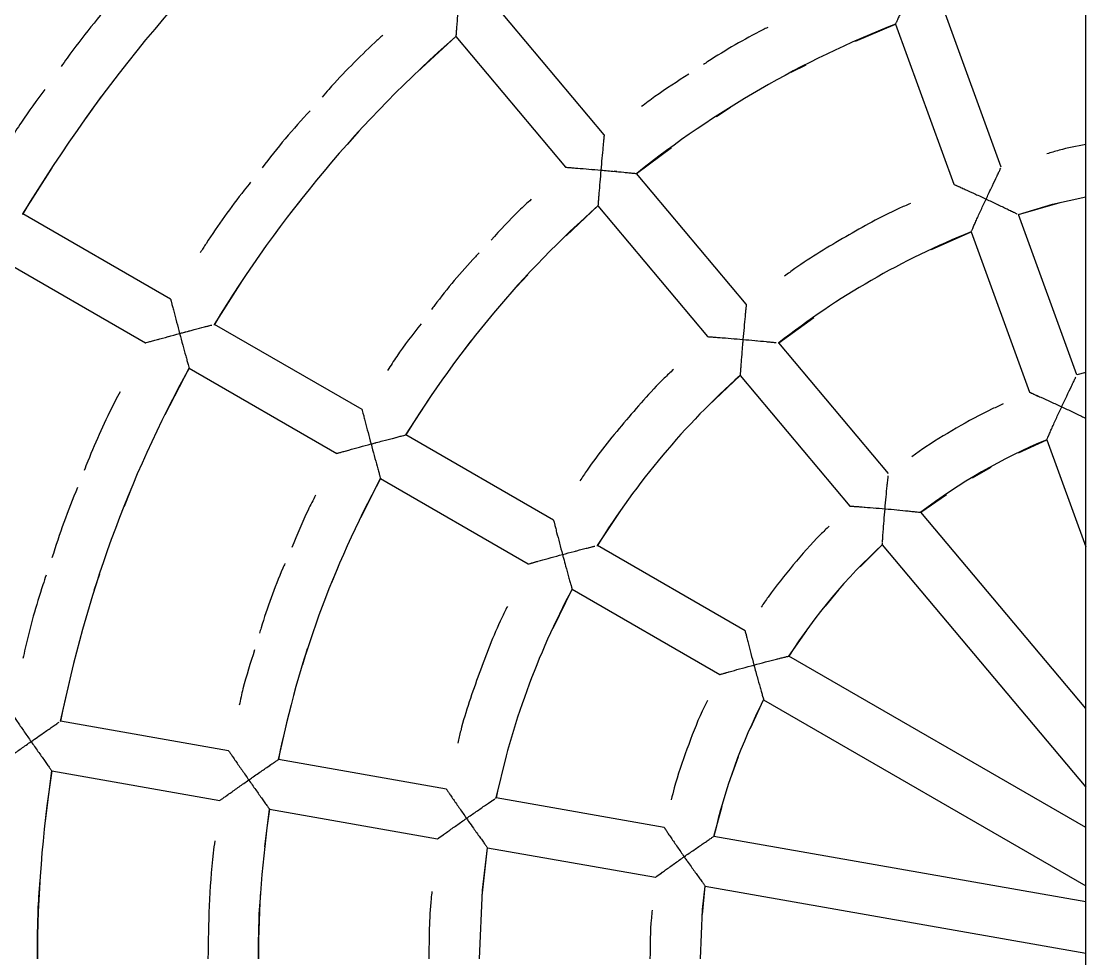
# Model space of a CAD drawing. Extents: x -360 to 379, y -342 to 365.
# Drawn here: x -29.19 to 4.52, y -136.09 to -106.4 of the extents above; entities that cross this region are included whole.
import ezdxf

# ---------------------------------------------------------------- set-up
doc = ezdxf.new("R2010")
doc.units = 0
doc.layers.get('0').update_dxf_attribs({"linetype": 'CONTINUOUS'})

msp = doc.modelspace()

# ---------------------------------------------------------------- linework, layer by layer
at = {"color": 7, "linetype": 'CONTINUOUS'}
for p, q in [((4.517, -282.988), (4.517, 306.012)), ((-10.732, -109.995), (-14.204, -105.858)), ((-10.732, -109.995), (-14.204, -105.858)), ((1.844, -111.018), (-0.003, -105.942)), ((1.844, -111.018), (-0.003, -105.942)), ((-2.775, -107.031), (-1.507, -106.489)), ((-1.507, -106.489), (0.341, -111.565)), ((-1.507, -106.489), (0.341, -111.565)), ((-16.643, -108.003), (-15.43, -106.886)), ((-15.43, -106.886), (-11.958, -111.024)), ((-15.43, -106.886), (-11.958, -111.024)), ((-4.806, -108.012), (-4.336, -107.778)), ((-27.144, -109.484), (-26.647, -108.787)), ((-7.173, -109.415), (-6.735, -109.126)), ((-18.849, -110.292), (-18.487, -109.884)), ((-9.704, -111.221), (-8.6, -110.395)), ((-29.14, -112.499), (-28.214, -111.044)), ((-11.497, -111.06), (-11.464, -111.063)), ((-6.231, -115.36), (-9.704, -111.221)), ((-6.231, -115.36), (-9.704, -111.221)), ((0.39, -111.587), (0.542, -111.656)), ((-20.656, -112.468), (-20.316, -112.041)), ((1.734, -112.207), (1.749, -112.214)), ((2.392, -112.522), (3.707, -112.142)), ((-29.161, -112.504), (-29.14, -112.499)), ((-24.463, -115.199), (-29.14, -112.499)), ((-24.463, -115.199), (-29.14, -112.499)), ((-11.935, -113.193), (-10.929, -112.25)), ((-10.929, -112.25), (-7.457, -116.388)), ((-10.929, -112.25), (-7.457, -116.388)), ((2.14, -112.401), (2.24, -112.449)), ((2.264, -112.461), (2.341, -112.498)), ((2.372, -112.513), (2.392, -112.522)), ((4.24, -117.6), (2.392, -112.522)), ((4.24, -117.6), (2.392, -112.522)), ((-0.363, -113.624), (0.888, -113.07)), ((0.888, -113.07), (2.736, -118.147)), ((0.888, -113.07), (2.736, -118.147)), ((-29.94, -113.885), (-25.263, -116.585)), ((-29.94, -113.885), (-25.263, -116.585)), ((-13.508, -114.81), (-13.147, -114.429)), ((-23.077, -116), (-22.187, -114.611)), ((-5.202, -116.586), (-4.096, -115.779)), ((-23.47, -116.101), (-23.346, -116.069)), ((-23.341, -116.068), (-23.217, -116.036)), ((-23.097, -116.005), (-23.077, -116)), ((-18.399, -118.7), (-23.077, -116)), ((-18.399, -118.7), (-23.077, -116)), ((-25.001, -116.512), (-24.96, -116.501)), ((-24.862, -116.474), (-24.833, -116.466)), ((-15.253, -116.938), (-14.94, -116.516)), ((-6.995, -116.423), (-6.963, -116.426)), ((-5.929, -116.515), (-5.912, -116.516)), ((-5.224, -116.584), (-5.202, -116.586)), ((-1.729, -120.725), (-5.202, -116.586)), ((-1.729, -120.725), (-5.202, -116.586)), ((-24.634, -118.849), (-23.877, -117.385)), ((-23.877, -117.385), (-19.199, -120.086)), ((-23.877, -117.385), (-19.199, -120.086)), ((-7.415, -118.563), (-6.428, -117.614)), ((-6.428, -117.614), (-2.955, -121.754)), ((-6.428, -117.614), (-2.955, -121.754)), ((4.517, -117.522), (4.24, -117.6)), ((2.786, -118.169), (2.938, -118.237)), ((-17.013, -119.5), (-16.259, -118.346)), ((-17.44, -119.61), (-17.32, -119.579)), ((-12.335, -122.201), (-17.013, -119.5)), ((-12.335, -122.201), (-17.013, -119.5)), ((2.389, -120.071), (3.284, -119.652)), ((3.284, -119.652), (4.517, -123.04)), ((3.284, -119.652), (4.517, -123.04)), ((-19.144, -120.07), (-18.987, -120.027)), ((0.93, -120.858), (1.522, -120.517)), ((-18.436, -122.116), (-17.813, -120.886)), ((-17.813, -120.886), (-13.135, -123.587)), ((-17.813, -120.886), (-13.135, -123.587)), ((-25.924, -121.755), (-25.725, -121.247)), ((-0.7, -121.952), (0.111, -121.386)), ((-10.949, -123.002), (-10.185, -121.865)), ((-2.494, -121.787), (-2.462, -121.789)), ((-1.429, -121.877), (-1.412, -121.879)), ((-0.721, -121.95), (-0.7, -121.952)), ((4.517, -128.169), (-0.7, -121.952)), ((4.517, -128.169), (-0.7, -121.952)), ((-10.969, -123.007), (-10.949, -123.002)), ((-6.269, -125.704), (-10.949, -123.002)), ((-6.269, -125.704), (-10.949, -123.002)), ((-2.624, -123.68), (-1.925, -122.981)), ((-1.925, -122.981), (4.517, -130.658)), ((-1.925, -122.981), (4.517, -130.658)), ((-11.344, -123.102), (-11.244, -123.077)), ((-11.219, -123.07), (-11.113, -123.043)), ((-19.361, -124.173), (-19.152, -123.692)), ((-13.08, -123.571), (-12.923, -123.527)), ((-26.879, -124.418), (-26.705, -123.901)), ((-12.351, -125.617), (-11.749, -124.388)), ((-11.749, -124.388), (-7.069, -127.089)), ((-11.749, -124.388), (-7.069, -127.089)), ((-3.725, -124.919), (-3.286, -124.396)), ((-4.882, -126.504), (-4.314, -125.695)), ((-20.273, -126.77), (-20.123, -126.267)), ((-5.593, -126.684), (-5.577, -126.679)), ((-5.279, -126.603), (-5.179, -126.578)), ((-5.154, -126.572), (-5.062, -126.549)), ((-4.904, -126.51), (-4.882, -126.504)), ((4.517, -131.931), (-4.882, -126.504)), ((4.517, -131.931), (-4.882, -126.504)), ((-27.946, -128.564), (-27.585, -126.956)), ((-7.014, -127.073), (-6.857, -127.028)), ((-6.099, -128.786), (-5.682, -127.89)), ((-5.682, -127.89), (4.517, -133.778)), ((-5.682, -127.89), (4.517, -133.778)), ((-28.063, -128.644), (-27.991, -128.596)), ((-27.963, -128.576), (-27.946, -128.564)), ((-22.627, -129.502), (-27.946, -128.564)), ((-22.627, -129.502), (-27.946, -128.564)), ((-21.05, -129.78), (-20.737, -128.437)), ((-14.154, -130.996), (-13.825, -129.667)), ((-6.71, -130.327), (-6.476, -129.685)), ((-21.414, -130.029), (-21.312, -129.959)), ((-15.73, -130.718), (-21.05, -129.78)), ((-15.73, -130.718), (-21.05, -129.78)), ((-28.428, -131.726), (-28.224, -130.14)), ((-28.224, -130.14), (-22.904, -131.078)), ((-28.224, -130.14), (-22.904, -131.078)), ((-22.861, -131.047), (-22.858, -131.045)), ((-14.385, -131.153), (-14.295, -131.092)), ((-14.272, -131.076), (-14.2, -131.028)), ((-14.172, -131.008), (-14.154, -130.996)), ((-8.832, -131.934), (-14.154, -130.996)), ((-8.832, -131.934), (-14.154, -130.996)), ((-21.476, -132.541), (-21.328, -131.356)), ((-21.328, -131.356), (-16.008, -132.294)), ((-21.328, -131.356), (-16.008, -132.294)), ((-7.255, -132.213), (-6.999, -131.258)), ((-15.965, -132.262), (-15.829, -132.165)), ((-7.274, -132.225), (-7.255, -132.213)), ((4.517, -134.288), (-7.255, -132.213)), ((4.517, -134.288), (-7.255, -132.213)), ((-14.595, -134.093), (-14.432, -132.572)), ((-14.432, -132.572), (-9.11, -133.51)), ((-14.432, -132.572), (-9.11, -133.51)), ((-9.067, -133.478), (-8.932, -133.38)), ((-7.621, -134.688), (-7.533, -133.788)), ((-7.533, -133.788), (4.517, -135.913)), ((-7.533, -133.788), (4.517, -135.913))]:
    msp.add_line(p, q, dxfattribs=at)
at = {"color": 7, "linetype": 'CONTINUOUS', "flags": 128}
for points in [[(-11.148, -111.089), (-11.098, -111.093), (-11.068, -111.095)], [(0.553, -111.661), (0.587, -111.676), (0.614, -111.689)], [(2.392, -112.522), (3.463, -112.198), (4.517, -111.959)], [(-24.177, -116.288), (-23.811, -116.191), (-23.721, -116.167), (-23.721, -116.167)], [(-24.516, -116.38), (-24.483, -116.371), (-24.451, -116.362)], [(-6.647, -116.451), (-6.599, -116.455), (-6.569, -116.458)], [(2.948, -118.242), (2.982, -118.256), (3.009, -118.269)], [(-17.214, -119.552), (-17.214, -119.552), (-17.214, -119.552)], [(-18.976, -120.023), (-18.939, -120.013), (-18.909, -120.005)], [(-2.147, -121.814), (-2.097, -121.818), (-2.067, -121.82)], [(-11.656, -123.183), (-11.639, -123.179), (-11.618, -123.173)], [(-12.911, -123.524), (-12.875, -123.514), (-12.846, -123.506)], [(-6.846, -127.025), (-6.811, -127.015), (-6.782, -127.007)], [(-22.716, -130.943), (-22.684, -130.92), (-22.66, -130.903)], [(-15.82, -132.158), (-15.789, -132.136), (-15.765, -132.119)], [(-14.682, -136.088), (-14.587, -133.914), (-14.432, -132.572)], [(-8.923, -133.374), (-8.893, -133.352), (-8.868, -133.334)], [(-7.682, -136.088), (-7.614, -134.528), (-7.533, -133.788)]]:
    msp.add_lwpolyline(points, dxfattribs=at)
at = {"color": 7, "linetype": 'CONTINUOUS'}
for centre, radius, start, end in [((10.118, -136.088), 45.8, 131.0009, 148.9991), ((10.118, -136.088), 31.8, 111.4416, 128.5584), ((10.118, -136.088), 38.8, 131.1814, 148.8186), ((-12.182, -130.667), 19.594, 84.5869, 84.8355), ((10.118, -136.088), 31.8, 131.4416, 148.5584), ((10.118, -136.088), 24.8, 111.8486, 128.1514), ((10.118, -136.088), 38.8, 151.1814, 168.8186), ((10.118, -136.088), 24.8, 131.8486, 148.1514), ((10.118, -136.088), 17.8, 112.576, 127.424), ((10.118, -136.088), 31.8, 151.4416, 168.5584), ((10.118, -136.088), 17.8, 132.576, 147.424), ((10.118, -136.088), 24.8, 151.8486, 168.1514), ((10.118, -136.088), 17.8, 152.576, 167.424), ((10.118, -136.088), 38.8, 171.1814, 180), ((10.118, -136.088), 31.8, 171.4416, 180)]:
    msp.add_arc(centre, radius, start, end, dxfattribs=at)
for points, knots in [([(-24.313, -103.521), (-24.389, -103.599), (-25.05, -104.267), (-26.197, -105.617), (-27.327, -106.98), (-27.87, -107.747), (-27.933, -107.836)], [0, 0, 0, 0, 0.058113, 0.5, 0.941887, 1, 1, 1, 1]), ([(-1.032, -105.454), (-1.086, -105.57), (-1.193, -105.8), (-1.318, -106.074), (-1.405, -106.265), (-1.459, -106.384), (-1.499, -106.471), (-1.504, -106.483), (-1.507, -106.489)], [0, 0, 0, 0, 0.248888, 0.498633, 0.624226, 0.749446, 0.874869, 1, 1, 1, 1]), ([(-15.337, -105.753), (-15.348, -105.879), (-15.37, -106.133), (-15.394, -106.433), (-15.411, -106.641), (-15.421, -106.771), (-15.428, -106.867), (-15.429, -106.88), (-15.43, -106.886)], [0, 0, 0, 0, 0.2488867, 0.4986295, 0.6242245, 0.749445, 0.874865, 1, 1, 1, 1]), ([(-17.742, -106.84), (-17.825, -106.917), (-18.421, -107.463), (-19.063, -108.117), (-19.593, -108.719), (-19.664, -108.8)], [0, 0, 0, 0, 0.123971, 0.882839, 1, 1, 1, 1]), ([(-5.554, -106.598), (-5.604, -106.623), (-6.254, -106.947), (-6.934, -107.339), (-7.539, -107.74), (-7.585, -107.771)], [0, 0, 0, 0, 0.071296, 0.928704, 1, 1, 1, 1]), ([(-8.048, -108.077), (-8.412, -108.306), (-8.925, -108.63), (-9.406, -108.998), (-9.546, -109.105)], [0, 0, 0, 0, 0.709657, 1, 1, 1, 1]), ([(-28.449, -108.56), (-28.702, -108.902), (-29.089, -109.426), (-29.435, -109.98), (-29.555, -110.173)], [0, 0, 0, 0, 0.6514, 1, 1, 1, 1]), ([(-10.732, -109.995), (-10.733, -110.002), (-10.734, -110.014), (-10.743, -110.105), (-10.756, -110.231), (-10.775, -110.437), (-10.804, -110.738), (-10.826, -110.989), (-10.837, -111.115)], [0, 0, 0, 0, 0.1251673, 0.2505629, 0.368718, 0.5014029, 0.7511271, 1, 1, 1, 1]), ([(4.517, -110.307), (4.234, -110.36), (3.819, -110.438), (3.416, -110.56), (3.288, -110.599)], [0, 0, 0, 0, 0.683589, 1, 1, 1, 1]), ([(-11.958, -111.024), (-11.952, -111.024), (-11.939, -111.025), (-11.849, -111.032), (-11.722, -111.042), (-11.517, -111.058), (-11.216, -111.083), (-10.964, -111.104), (-10.837, -111.115)], [0, 0, 0, 0, 0.12515, 0.250569, 0.368272, 0.500879, 0.749722, 1, 1, 1, 1]), ([(-10.837, -111.115), (-10.848, -111.242), (-10.87, -111.496), (-10.894, -111.796), (-10.911, -112.004), (-10.921, -112.135), (-10.928, -112.23), (-10.929, -112.243), (-10.929, -112.25)], [0, 0, 0, 0, 0.248888, 0.498633, 0.624226, 0.749446, 0.874869, 1, 1, 1, 1]), ([(-10.837, -111.115), (-10.793, -111.119), (-10.735, -111.124), (-10.609, -111.135), (-10.402, -111.154), (-10.157, -111.177), (-9.949, -111.197), (-9.819, -111.21), (-9.723, -111.22), (-9.71, -111.221), (-9.704, -111.221)], [0, 0, 0, 0, 0.087569, 0.112653, 0.250607, 0.499278, 0.624231, 0.74955, 0.874927, 1, 1, 1, 1]), ([(1.362, -112.032), (1.416, -111.918), (1.523, -111.689), (1.653, -111.416), (1.741, -111.232), (1.797, -111.115), (1.819, -111.071), (1.829, -111.049)], [0, 0, 0, 0, 0.28651, 0.573211, 0.725599, 0.861016, 1, 1, 1, 1]), ([(-21.928, -111.498), (-21.995, -111.582), (-22.496, -112.208), (-23.029, -112.954), (-23.463, -113.635), (-23.523, -113.731)], [0, 0, 0, 0, 0.117161, 0.876029, 1, 1, 1, 1]), ([(0.341, -111.565), (0.346, -111.568), (0.358, -111.573), (0.441, -111.61), (0.556, -111.662), (0.744, -111.747), (1.018, -111.873), (1.248, -111.979), (1.362, -112.032)], [0, 0, 0, 0, 0.12517, 0.25056, 0.36857, 0.501401, 0.75112, 1, 1, 1, 1]), ([(-13.042, -112.038), (-13.171, -112.157), (-13.617, -112.567), (-14.025, -113.016), (-14.314, -113.334)], [0, 0, 0, 0, 0.290343, 1, 1, 1, 1]), ([(-1.035, -112.172), (-1.157, -112.225), (-1.862, -112.531), (-3.086, -113.219), (-4.294, -113.935), (-4.911, -114.392), (-5.018, -114.472)], [0, 0, 0, 0, 0.086823, 0.5, 0.913177, 1, 1, 1, 1]), ([(0.888, -113.07), (0.891, -113.064), (0.896, -113.052), (0.936, -112.964), (0.989, -112.844), (1.076, -112.653), (1.201, -112.379), (1.308, -112.147), (1.362, -112.032)], [0, 0, 0, 0, 0.1251256, 0.2505512, 0.3757722, 0.5013618, 0.7511093, 1, 1, 1, 1]), ([(1.362, -112.032), (1.478, -112.086), (1.709, -112.194), (1.982, -112.325), (2.167, -112.414), (2.269, -112.463), (2.304, -112.48), (2.314, -112.485)], [0, 0, 0, 0, 0.312941, 0.624074, 0.780441, 0.937234, 1, 1, 1, 1]), ([(-14.695, -113.737), (-14.733, -113.777), (-15.234, -114.304), (-15.738, -114.905), (-16.17, -115.489), (-16.203, -115.534)], [0, 0, 0, 0, 0.0712955, 0.9287045, 1, 1, 1, 1]), ([(-24.463, -115.199), (-24.461, -115.205), (-24.458, -115.218), (-24.435, -115.306), (-24.404, -115.43), (-24.351, -115.629), (-24.275, -115.922), (-24.209, -116.166), (-24.177, -116.288)], [0, 0, 0, 0, 0.125165, 0.250563, 0.368631, 0.5014, 0.751126, 1, 1, 1, 1]), ([(-6.231, -115.36), (-6.232, -115.366), (-6.233, -115.378), (-6.242, -115.467), (-6.255, -115.595), (-6.275, -115.799), (-6.304, -116.099), (-6.326, -116.351), (-6.338, -116.477)], [0, 0, 0, 0, 0.1215021, 0.2505462, 0.3685724, 0.5007972, 0.7496734, 1, 1, 1, 1]), ([(-25.263, -116.585), (-25.257, -116.583), (-25.245, -116.58), (-25.157, -116.555), (-25.034, -116.522), (-24.836, -116.467), (-24.544, -116.387), (-24.3, -116.321), (-24.177, -116.288)], [0, 0, 0, 0, 0.125148, 0.250569, 0.368227, 0.500885, 0.749725, 1, 1, 1, 1]), ([(-24.177, -116.288), (-24.136, -116.277), (-24.013, -116.244), (-23.77, -116.18), (-23.516, -116.113), (-23.317, -116.061), (-23.208, -116.033), (-23.17, -116.024), (-23.159, -116.021)], [0, 0, 0, 0, 0.10329, 0.312491, 0.623441, 0.779944, 0.936365, 1, 1, 1, 1]), ([(-24.177, -116.288), (-24.144, -116.412), (-24.078, -116.658), (-23.998, -116.947), (-23.943, -117.149), (-23.908, -117.274), (-23.882, -117.366), (-23.879, -117.379), (-23.877, -117.385)], [0, 0, 0, 0, 0.250252, 0.499047, 0.624047, 0.749431, 0.874866, 1, 1, 1, 1]), ([(-16.533, -115.979), (-16.796, -116.319), (-17.168, -116.798), (-17.494, -117.309), (-17.589, -117.457)], [0, 0, 0, 0, 0.709657, 1, 1, 1, 1]), ([(-7.457, -116.388), (-7.451, -116.389), (-7.438, -116.39), (-7.348, -116.396), (-7.221, -116.406), (-7.016, -116.421), (-6.715, -116.445), (-6.463, -116.467), (-6.338, -116.477)], [0, 0, 0, 0, 0.12517, 0.25056, 0.36857, 0.501401, 0.75112, 1, 1, 1, 1]), ([(-6.338, -116.477), (-6.341, -116.518), (-6.352, -116.644), (-6.373, -116.896), (-6.394, -117.159), (-6.41, -117.368), (-6.42, -117.499), (-6.427, -117.595), (-6.428, -117.608), (-6.428, -117.614)], [0, 0, 0, 0, 0.078956, 0.249187, 0.498836, 0.624376, 0.749548, 0.874924, 1, 1, 1, 1]), ([(-6.338, -116.477), (-6.21, -116.489), (-5.956, -116.511), (-5.655, -116.54), (-5.45, -116.561), (-5.338, -116.572), (-5.299, -116.576), (-5.288, -116.577)], [0, 0, 0, 0, 0.312938, 0.624067, 0.780433, 0.937224, 1, 1, 1, 1]), ([(-8.542, -117.429), (-8.639, -117.521), (-9.196, -118.049), (-10.112, -119.114), (-11.002, -120.2), (-11.425, -120.841), (-11.498, -120.952)], [0, 0, 0, 0, 0.086823, 0.5, 0.913177, 1, 1, 1, 1]), ([(3.756, -118.61), (3.81, -118.496), (3.917, -118.267), (4.048, -117.995), (4.136, -117.813), (4.185, -117.712), (4.202, -117.678), (4.208, -117.666)], [0, 0, 0, 0, 0.30675, 0.613285, 0.776351, 0.921536, 1, 1, 1, 1]), ([(-26.065, -118.133), (-26.117, -118.233), (-26.491, -118.95), (-26.87, -119.785), (-27.162, -120.531), (-27.201, -120.631)], [0, 0, 0, 0, 0.123971, 0.882839, 1, 1, 1, 1]), ([(2.736, -118.147), (2.742, -118.15), (2.753, -118.155), (2.836, -118.191), (2.951, -118.243), (3.138, -118.326), (3.412, -118.45), (3.641, -118.557), (3.756, -118.61)], [0, 0, 0, 0, 0.1251556, 0.2505698, 0.3684611, 0.5008537, 0.7497121, 1, 1, 1, 1]), ([(1.908, -118.521), (1.791, -118.573), (1.28, -118.799), (0.415, -119.282), (-0.436, -119.79), (-0.888, -120.119), (-0.991, -120.195)], [0, 0, 0, 0, 0.114464, 0.5, 0.885536, 1, 1, 1, 1]), ([(3.284, -119.652), (3.287, -119.646), (3.292, -119.634), (3.331, -119.545), (3.385, -119.425), (3.471, -119.232), (3.595, -118.957), (3.703, -118.726), (3.756, -118.61)], [0, 0, 0, 0, 0.125115, 0.250546, 0.375769, 0.501352, 0.751105, 1, 1, 1, 1]), ([(3.756, -118.61), (3.871, -118.664), (4.102, -118.772), (4.361, -118.897), (4.485, -118.957), (4.517, -118.972)], [0, 0, 0, 0, 0.4249888, 0.8514226, 1, 1, 1, 1]), ([(-18.399, -118.7), (-18.398, -118.706), (-18.395, -118.718), (-18.372, -118.807), (-18.34, -118.93), (-18.289, -119.13), (-18.212, -119.422), (-18.147, -119.666), (-18.115, -119.788)], [0, 0, 0, 0, 0.125167, 0.250563, 0.368718, 0.501403, 0.751127, 1, 1, 1, 1]), ([(-18.115, -119.788), (-18.072, -119.777), (-18.016, -119.762), (-17.893, -119.729), (-17.693, -119.676), (-17.454, -119.614), (-17.252, -119.561), (-17.125, -119.529), (-17.032, -119.505), (-17.02, -119.502), (-17.013, -119.5)], [0, 0, 0, 0, 0.087573, 0.112658, 0.250618, 0.49929, 0.624209, 0.749534, 0.874906, 1, 1, 1, 1]), ([(-19.199, -120.086), (-19.193, -120.084), (-19.181, -120.081), (-19.093, -120.056), (-18.971, -120.022), (-18.773, -119.967), (-18.482, -119.887), (-18.237, -119.821), (-18.115, -119.788)], [0, 0, 0, 0, 0.12515, 0.250569, 0.368272, 0.500879, 0.749722, 1, 1, 1, 1]), ([(-18.115, -119.788), (-18.081, -119.912), (-18.015, -120.158), (-17.935, -120.448), (-17.88, -120.649), (-17.844, -120.775), (-17.819, -120.867), (-17.815, -120.88), (-17.813, -120.886)], [0, 0, 0, 0, 0.250248, 0.499038, 0.624051, 0.74943, 0.874867, 1, 1, 1, 1]), ([(-1.838, -121.84), (-1.827, -121.714), (-1.804, -121.462), (-1.775, -121.161), (-1.754, -120.961), (-1.742, -120.849), (-1.738, -120.811), (-1.737, -120.798)], [0, 0, 0, 0, 0.307869, 0.613965, 0.776804, 0.921814, 1, 1, 1, 1]), ([(-19.871, -121.409), (-19.952, -121.565), (-20.23, -122.103), (-20.46, -122.664), (-20.623, -123.063)], [0, 0, 0, 0, 0.290343, 1, 1, 1, 1]), ([(-2.955, -121.754), (-2.948, -121.754), (-2.936, -121.755), (-2.846, -121.761), (-2.72, -121.77), (-2.516, -121.785), (-2.216, -121.808), (-1.964, -121.829), (-1.838, -121.84)], [0, 0, 0, 0, 0.125156, 0.25057, 0.368461, 0.500854, 0.749712, 1, 1, 1, 1]), ([(-1.92, -122.904), (-1.919, -122.89), (-1.916, -122.848), (-1.908, -122.731), (-1.894, -122.523), (-1.871, -122.221), (-1.849, -121.967), (-1.838, -121.84)], [0, 0, 0, 0, 0.07902, 0.232902, 0.387227, 0.69414, 1, 1, 1, 1]), ([(-1.838, -121.84), (-1.711, -121.851), (-1.457, -121.874), (-1.156, -121.904), (-0.948, -121.925), (-0.814, -121.94), (-0.761, -121.945), (-0.735, -121.948)], [0, 0, 0, 0, 0.286514, 0.572767, 0.716841, 0.860557, 1, 1, 1, 1]), ([(-12.335, -122.201), (-12.333, -122.207), (-12.331, -122.219), (-12.308, -122.306), (-12.277, -122.431), (-12.226, -122.63), (-12.15, -122.922), (-12.085, -123.166), (-12.053, -123.288)], [0, 0, 0, 0, 0.121508, 0.250559, 0.368847, 0.501404, 0.751127, 1, 1, 1, 1]), ([(-3.605, -122.388), (-3.698, -122.477), (-4.101, -122.864), (-4.748, -123.614), (-5.374, -124.382), (-5.686, -124.846), (-5.757, -124.953)], [0, 0, 0, 0, 0.114464, 0.5, 0.885536, 1, 1, 1, 1]), ([(-12.053, -123.288), (-11.93, -123.256), (-11.684, -123.19), (-11.391, -123.114), (-11.191, -123.063), (-11.081, -123.035), (-11.043, -123.026), (-11.032, -123.023)], [0, 0, 0, 0, 0.311057, 0.622821, 0.779614, 0.935868, 1, 1, 1, 1]), ([(-1.925, -122.981), (-1.925, -122.978), (-1.925, -122.975), (-1.922, -122.938), (-1.922, -122.933)], [0, 0, 0, 0, 0.858908, 1, 1, 1, 1]), ([(-13.135, -123.587), (-13.129, -123.585), (-13.117, -123.582), (-13.03, -123.557), (-12.908, -123.523), (-12.71, -123.468), (-12.419, -123.387), (-12.175, -123.321), (-12.053, -123.288)], [0, 0, 0, 0, 0.125152, 0.250569, 0.368341, 0.500869, 0.749718, 1, 1, 1, 1]), ([(-12.053, -123.288), (-12.042, -123.327), (-12.009, -123.451), (-11.943, -123.694), (-11.872, -123.948), (-11.816, -124.15), (-11.78, -124.276), (-11.754, -124.369), (-11.75, -124.381), (-11.749, -124.388)], [0, 0, 0, 0, 0.0791053, 0.2505411, 0.4992249, 0.6242069, 0.7495291, 0.8749195, 1, 1, 1, 1]), ([(-20.843, -123.571), (-20.866, -123.623), (-21.156, -124.288), (-21.424, -125.025), (-21.63, -125.722), (-21.645, -125.775)], [0, 0, 0, 0, 0.071296, 0.928704, 1, 1, 1, 1]), ([(-28.406, -123.941), (-28.44, -124.043), (-28.696, -124.802), (-28.942, -125.686), (-29.117, -126.475), (-29.141, -126.585)], [0, 0, 0, 0, 0.1171608, 0.8760291, 1, 1, 1, 1]), ([(-13.799, -124.936), (-13.858, -125.055), (-14.201, -125.742), (-14.697, -127.056), (-15.162, -128.382), (-15.341, -129.129), (-15.372, -129.258)], [0, 0, 0, 0, 0.086823, 0.5, 0.913177, 1, 1, 1, 1]), ([(-6.269, -125.704), (-6.268, -125.709), (-6.265, -125.721), (-6.243, -125.808), (-6.212, -125.932), (-6.162, -126.131), (-6.088, -126.423), (-6.023, -126.667), (-5.99, -126.788)], [0, 0, 0, 0, 0.1216374, 0.2505594, 0.3690753, 0.5014121, 0.7511302, 1, 1, 1, 1]), ([(-21.803, -126.307), (-21.935, -126.717), (-22.12, -127.294), (-22.252, -127.885), (-22.29, -128.057)], [0, 0, 0, 0, 0.709657, 1, 1, 1, 1]), ([(-5.99, -126.788), (-5.867, -126.755), (-5.62, -126.69), (-5.327, -126.615), (-5.124, -126.564), (-4.994, -126.532), (-4.942, -126.519), (-4.917, -126.513)], [0, 0, 0, 0, 0.287373, 0.573297, 0.716504, 0.860485, 1, 1, 1, 1]), ([(-7.069, -127.089), (-7.063, -127.088), (-7.051, -127.084), (-6.965, -127.059), (-6.843, -127.024), (-6.647, -126.968), (-6.357, -126.887), (-6.113, -126.821), (-5.99, -126.788)], [0, 0, 0, 0, 0.125156, 0.25057, 0.368461, 0.500854, 0.749712, 1, 1, 1, 1]), ([(-5.99, -126.788), (-5.979, -126.83), (-5.965, -126.884), (-5.931, -127.007), (-5.876, -127.209), (-5.809, -127.449), (-5.751, -127.651), (-5.715, -127.778), (-5.688, -127.871), (-5.684, -127.884), (-5.682, -127.89)], [0, 0, 0, 0, 0.0835783, 0.1096688, 0.2505913, 0.4992438, 0.6242487, 0.7495474, 0.8749336, 1, 1, 1, 1]), ([(-7.463, -127.908), (-7.52, -128.023), (-7.766, -128.525), (-8.118, -129.451), (-8.444, -130.387), (-8.578, -130.929), (-8.608, -131.054)], [0, 0, 0, 0, 0.114464, 0.5, 0.885536, 1, 1, 1, 1]), ([(-29.522, -128.286), (-29.518, -128.292), (-29.511, -128.302), (-29.459, -128.377), (-29.387, -128.482), (-29.27, -128.652), (-29.098, -128.901), (-28.953, -129.108), (-28.881, -129.212)], [0, 0, 0, 0, 0.1251645, 0.2505626, 0.3686308, 0.5014, 0.751126, 1, 1, 1, 1]), ([(-28.881, -129.212), (-28.846, -129.188), (-28.742, -129.115), (-28.535, -128.971), (-28.319, -128.821), (-28.15, -128.705), (-28.058, -128.641), (-28.025, -128.619), (-28.016, -128.612)], [0, 0, 0, 0, 0.103557, 0.312179, 0.623771, 0.780151, 0.936445, 1, 1, 1, 1]), ([(-29.8, -129.862), (-29.795, -129.858), (-29.784, -129.851), (-29.71, -129.798), (-29.606, -129.724), (-29.439, -129.605), (-29.192, -129.43), (-28.985, -129.285), (-28.881, -129.212)], [0, 0, 0, 0, 0.1251481, 0.250569, 0.368227, 0.5008852, 0.7497249, 1, 1, 1, 1]), ([(-28.881, -129.212), (-28.807, -129.316), (-28.661, -129.525), (-28.487, -129.77), (-28.366, -129.94), (-28.291, -130.046), (-28.235, -130.124), (-28.227, -130.135), (-28.224, -130.14)], [0, 0, 0, 0, 0.250252, 0.499047, 0.624047, 0.749431, 0.874866, 1, 1, 1, 1]), ([(-22.627, -129.502), (-22.623, -129.507), (-22.616, -129.518), (-22.564, -129.593), (-22.493, -129.698), (-22.376, -129.868), (-22.204, -130.116), (-22.059, -130.324), (-21.987, -130.427)], [0, 0, 0, 0, 0.1251673, 0.2505629, 0.368718, 0.5014029, 0.7511271, 1, 1, 1, 1]), ([(-21.987, -130.427), (-21.95, -130.402), (-21.903, -130.369), (-21.799, -130.296), (-21.628, -130.177), (-21.425, -130.037), (-21.253, -129.919), (-21.145, -129.845), (-21.067, -129.791), (-21.056, -129.784), (-21.05, -129.78)], [0, 0, 0, 0, 0.087617, 0.112731, 0.250808, 0.500059, 0.625099, 0.7498, 0.875059, 1, 1, 1, 1]), ([(-22.904, -131.078), (-22.899, -131.074), (-22.889, -131.067), (-22.815, -131.014), (-22.712, -130.94), (-22.545, -130.821), (-22.298, -130.646), (-22.091, -130.5), (-21.987, -130.427)], [0, 0, 0, 0, 0.1251495, 0.2505691, 0.3682722, 0.5008787, 0.7497223, 1, 1, 1, 1]), ([(-21.987, -130.427), (-21.914, -130.532), (-21.767, -130.741), (-21.593, -130.986), (-21.472, -131.156), (-21.396, -131.262), (-21.34, -131.34), (-21.332, -131.351), (-21.328, -131.356)], [0, 0, 0, 0, 0.250248, 0.4990382, 0.6240509, 0.7494301, 0.8748674, 1, 1, 1, 1]), ([(-15.73, -130.718), (-15.727, -130.723), (-15.72, -130.733), (-15.67, -130.808), (-15.598, -130.914), (-15.481, -131.084), (-15.31, -131.332), (-15.166, -131.539), (-15.093, -131.643)], [0, 0, 0, 0, 0.121508, 0.250559, 0.368847, 0.501404, 0.751127, 1, 1, 1, 1]), ([(-15.093, -131.643), (-14.989, -131.57), (-14.78, -131.424), (-14.531, -131.253), (-14.36, -131.136), (-14.267, -131.073), (-14.234, -131.051), (-14.225, -131.044)], [0, 0, 0, 0, 0.310856, 0.622704, 0.779479, 0.935789, 1, 1, 1, 1]), ([(-16.008, -132.294), (-16.003, -132.29), (-15.993, -132.283), (-15.919, -132.23), (-15.817, -132.156), (-15.65, -132.036), (-15.404, -131.861), (-15.197, -131.716), (-15.093, -131.643)], [0, 0, 0, 0, 0.125152, 0.250569, 0.368341, 0.500869, 0.749718, 1, 1, 1, 1]), ([(-15.093, -131.643), (-15.07, -131.676), (-14.997, -131.781), (-14.851, -131.987), (-14.698, -132.201), (-14.576, -132.371), (-14.5, -132.478), (-14.443, -132.556), (-14.436, -132.567), (-14.432, -132.572)], [0, 0, 0, 0, 0.079105, 0.250541, 0.499225, 0.624207, 0.749529, 0.874919, 1, 1, 1, 1]), ([(-8.832, -131.934), (-8.829, -131.939), (-8.822, -131.949), (-8.772, -132.024), (-8.701, -132.13), (-8.586, -132.299), (-8.416, -132.548), (-8.272, -132.755), (-8.2, -132.858)], [0, 0, 0, 0, 0.121637, 0.250559, 0.369075, 0.501412, 0.75113, 1, 1, 1, 1]), ([(-23.065, -132.355), (-23.082, -132.484), (-23.171, -133.166), (-23.254, -134.412), (-23.273, -135.53), (-23.282, -136.088)], [0, 0, 0, 0, 0.103933, 0.551967, 1, 1, 1, 1]), ([(-8.2, -132.858), (-8.095, -132.785), (-7.885, -132.639), (-7.635, -132.469), (-7.463, -132.352), (-7.351, -132.276), (-7.307, -132.247), (-7.285, -132.232)], [0, 0, 0, 0, 0.2870162, 0.5731685, 0.7164463, 0.8603518, 1, 1, 1, 1]), ([(-9.11, -133.51), (-9.105, -133.507), (-9.095, -133.499), (-9.022, -133.446), (-8.92, -133.372), (-8.755, -133.252), (-8.51, -133.077), (-8.303, -132.931), (-8.2, -132.858)], [0, 0, 0, 0, 0.1251556, 0.2505698, 0.3684611, 0.5008537, 0.7497121, 1, 1, 1, 1]), ([(-8.2, -132.858), (-8.175, -132.893), (-8.143, -132.939), (-8.069, -133.044), (-7.948, -133.215), (-7.803, -133.417), (-7.68, -133.587), (-7.602, -133.694), (-7.545, -133.772), (-7.537, -133.783), (-7.533, -133.788)], [0, 0, 0, 0, 0.083578, 0.109669, 0.250591, 0.499244, 0.624249, 0.749547, 0.874934, 1, 1, 1, 1]), ([(-28.682, -136.088), (-28.679, -135.424), (-28.674, -134.584), (-28.605, -133.747), (-28.591, -133.572)], [0, 0, 0, 0, 0.790269, 1, 1, 1, 1]), ([(-21.682, -136.088), (-21.679, -135.56), (-21.675, -134.867), (-21.619, -134.177), (-21.606, -134.012)], [0, 0, 0, 0, 0.761928, 1, 1, 1, 1]), ([(-16.189, -133.955), (-16.197, -134.032), (-16.277, -134.74), (-16.28, -135.453), (-16.282, -136.088)], [0, 0, 0, 0, 0.108767, 1, 1, 1, 1]), ([(-9.215, -134.554), (-9.223, -134.635), (-9.277, -135.144), (-9.28, -135.657), (-9.282, -136.088)], [0, 0, 0, 0, 0.158736, 1, 1, 1, 1])]:
    msp.add_open_spline(points, degree=3, knots=knots, dxfattribs=at)
for points in [[(-20.047, -109.233), (-20.312, -109.526), (-20.842, -110.11), (-21.325, -110.733), (-21.567, -111.045)], [(-27.413, -121.17), (-27.562, -121.535), (-27.86, -122.265), (-28.101, -123.017), (-28.222, -123.392)]]:
    msp.add_open_spline(points, degree=3, dxfattribs=at)

doc.saveas('drawing.dxf')
